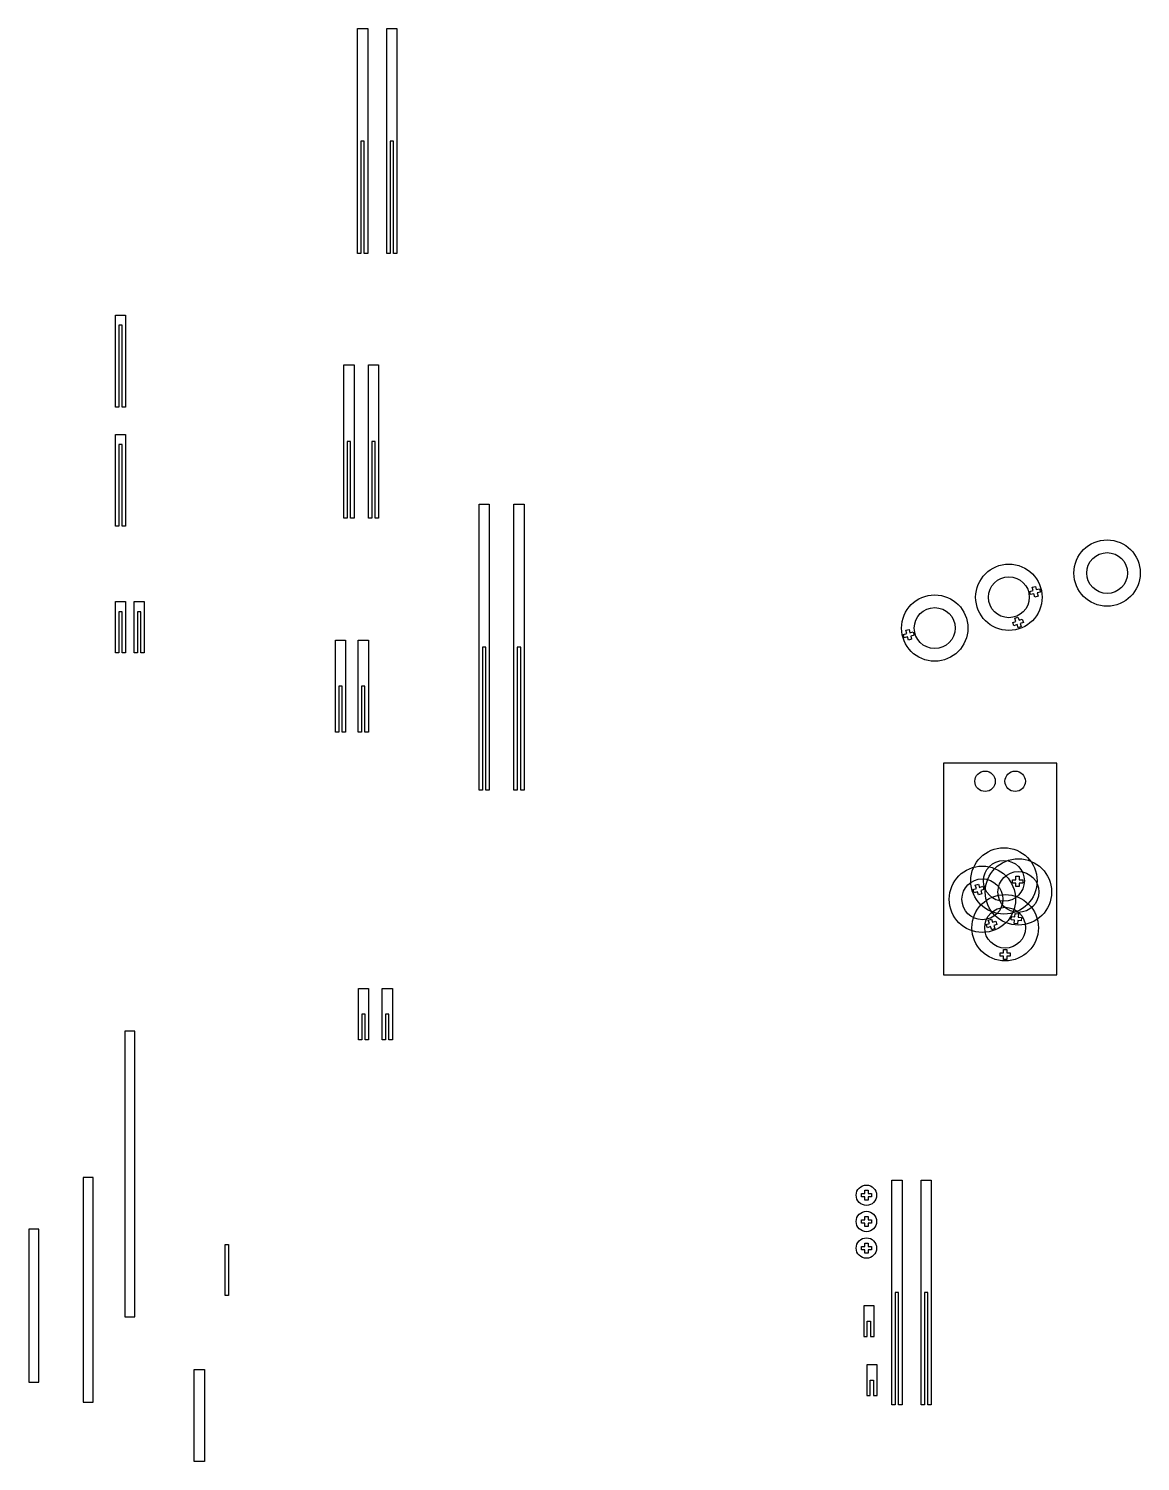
# Model space of a CAD drawing. Header units: centimetres. Extents: x -123 to 1233, y -758 to 1627.
# Drawn here: x 145 to 1233, y 224 to 1627 of the extents above; entities that cross this region are included whole.
import ezdxf

# ---------------------------------------------------------------- set-up
doc = ezdxf.new("R2010")
doc.units = ezdxf.units.CM

msp = doc.modelspace()

# ---------------------------------------------------------------- linework, layer by layer
for p, q in [((466.878, 1406.897), (466.878, 1626.897)), ((466.878, 1626.897), (476.778, 1626.897)), ((476.778, 1626.897), (476.778, 1406.897)), ((495.454, 1406.897), (495.454, 1626.897)), ((495.454, 1626.897), (505.354, 1626.897)), ((505.354, 1626.897), (505.354, 1406.897)), ((473.478, 1516.897), (470.178, 1516.897)), ((470.178, 1516.897), (470.178, 1406.897)), ((473.478, 1406.897), (473.478, 1516.897)), ((502.054, 1516.897), (498.754, 1516.897)), ((498.754, 1516.897), (498.754, 1406.897)), ((502.054, 1406.897), (502.054, 1516.897)), ((470.178, 1406.897), (466.878, 1406.897)), ((476.778, 1406.897), (473.478, 1406.897)), ((498.754, 1406.897), (495.454, 1406.897)), ((505.354, 1406.897), (502.054, 1406.897)), ((229.979, 1256.438), (229.979, 1346.438)), ((229.979, 1346.438), (239.879, 1346.438)), ((236.579, 1336.438), (233.279, 1336.438)), ((233.279, 1336.438), (233.279, 1256.438)), ((236.579, 1256.438), (236.579, 1336.438)), ((239.879, 1346.438), (239.879, 1256.438)), ((453.483, 1147.716), (453.483, 1297.716)), ((453.483, 1297.716), (463.383, 1297.716)), ((463.383, 1297.716), (463.383, 1147.716)), ((477.594, 1147.716), (477.594, 1297.716)), ((477.594, 1297.716), (487.494, 1297.716)), ((487.494, 1297.716), (487.494, 1147.716)), ((233.279, 1256.438), (229.979, 1256.438)), ((239.879, 1256.438), (236.579, 1256.438)), ((229.979, 1139.66), (229.979, 1229.66)), ((229.979, 1229.66), (239.879, 1229.66)), ((239.879, 1229.66), (239.879, 1139.66)), ((460.083, 1222.716), (456.783, 1222.716)), ((456.783, 1222.716), (456.783, 1147.716)), ((460.083, 1147.716), (460.083, 1222.716)), ((484.194, 1222.716), (480.894, 1222.716)), ((480.894, 1222.716), (480.894, 1147.716)), ((484.194, 1147.716), (484.194, 1222.716)), ((236.579, 1219.66), (233.279, 1219.66)), ((233.279, 1219.66), (233.279, 1139.66)), ((236.579, 1139.66), (236.579, 1219.66)), ((585.87, 881.239), (585.87, 1161.239)), ((585.87, 1161.239), (595.77, 1161.239)), ((595.77, 1161.239), (595.77, 881.239)), ((619.876, 881.239), (619.876, 1161.239)), ((619.876, 1161.239), (629.776, 1161.239)), ((629.776, 1161.239), (629.776, 881.239)), ((233.279, 1139.66), (229.979, 1139.66)), ((239.879, 1139.66), (236.579, 1139.66)), ((456.783, 1147.716), (453.483, 1147.716)), ((463.383, 1147.716), (460.083, 1147.716)), ((480.894, 1147.716), (477.594, 1147.716)), ((487.494, 1147.716), (484.194, 1147.716)), ((1127.054, 1079.987), (1130.249, 1080.815)), ((1130.249, 1080.815), (1131.077, 1077.621)), ((1124.688, 1075.964), (1127.883, 1076.792)), ((1125.517, 1072.77), (1124.688, 1075.964)), ((1128.711, 1073.598), (1125.517, 1072.77)), ((1127.883, 1076.792), (1127.054, 1079.987)), ((1129.539, 1070.404), (1128.711, 1073.598)), ((1132.734, 1071.232), (1129.539, 1070.404)), ((1131.077, 1077.621), (1134.271, 1078.449)), ((1135.1, 1075.255), (1131.905, 1074.426)), ((1131.905, 1074.426), (1132.734, 1071.232)), ((1134.271, 1078.449), (1135.1, 1075.255)), ((229.866, 1065.875), (239.766, 1065.875)), ((229.866, 1015.875), (229.866, 1065.875)), ((236.466, 1055.875), (233.166, 1055.875)), ((233.166, 1055.875), (233.166, 1015.875)), ((236.466, 1015.875), (236.466, 1055.875)), ((239.766, 1065.875), (239.766, 1015.875)), ((248.236, 1065.875), (258.136, 1065.875)), ((248.236, 1015.875), (248.236, 1065.875)), ((254.836, 1055.875), (251.536, 1055.875)), ((251.536, 1055.875), (251.536, 1015.875)), ((254.836, 1015.875), (254.836, 1055.875)), ((258.136, 1065.875), (258.136, 1015.875)), ((1003.418, 1037.787), (1006.612, 1038.615)), ((1006.612, 1038.615), (1007.44, 1035.42)), ((445.106, 938.039), (445.106, 1028.039)), ((445.106, 1028.039), (455.006, 1028.039)), ((455.006, 1028.039), (455.006, 938.039)), ((467.512, 938.039), (467.512, 1028.039)), ((467.512, 1028.039), (477.412, 1028.039)), ((477.412, 1028.039), (477.412, 938.039)), ((1001.052, 1033.764), (1004.246, 1034.592)), ((1001.88, 1030.569), (1001.052, 1033.764)), ((1005.074, 1031.398), (1001.88, 1030.569)), ((1004.246, 1034.592), (1003.418, 1037.787)), ((1005.902, 1028.203), (1005.074, 1031.398)), ((1009.097, 1029.032), (1005.902, 1028.203)), ((1007.44, 1035.42), (1010.635, 1036.249)), ((1011.463, 1033.054), (1008.269, 1032.226)), ((1008.269, 1032.226), (1009.097, 1029.032)), ((1010.635, 1036.249), (1011.463, 1033.054)), ((233.166, 1015.875), (229.866, 1015.875)), ((239.766, 1015.875), (236.466, 1015.875)), ((251.536, 1015.875), (248.236, 1015.875)), ((258.136, 1015.875), (254.836, 1015.875)), ((592.47, 1021.239), (589.17, 1021.239)), ((589.17, 1021.239), (589.17, 881.239)), ((592.47, 881.239), (592.47, 1021.239)), ((626.476, 1021.239), (623.176, 1021.239)), ((623.176, 1021.239), (623.176, 881.239)), ((626.476, 881.239), (626.476, 1021.239)), ((451.706, 983.039), (448.406, 983.039)), ((448.406, 983.039), (448.406, 938.039)), ((451.706, 938.039), (451.706, 983.039)), ((474.112, 983.039), (470.812, 983.039)), ((470.812, 983.039), (470.812, 938.039)), ((474.112, 938.039), (474.112, 983.039)), ((448.406, 938.039), (445.106, 938.039)), ((455.006, 938.039), (451.706, 938.039)), ((470.812, 938.039), (467.512, 938.039)), ((477.412, 938.039), (474.112, 938.039)), ((589.17, 881.239), (585.87, 881.239)), ((595.77, 881.239), (592.47, 881.239)), ((623.176, 881.239), (619.876, 881.239)), ((629.776, 881.239), (626.476, 881.239)), ((1071.406, 788.144), (1074.529, 789.212)), ((1071.406, 788.144, 220), (1074.529, 789.212, 220)), ((1072.474, 785.021), (1071.406, 788.144)), ((1072.474, 785.021, 220), (1071.406, 788.144, 220)), ((1074.529, 789.212), (1075.597, 786.089)), ((1074.529, 789.212, 220), (1075.597, 786.089, 220)), ((1075.597, 786.089), (1078.719, 787.157)), ((1075.597, 786.089, 220), (1078.719, 787.157, 220)), ((1078.719, 787.157), (1079.787, 784.034)), ((1078.719, 787.157, 220), (1079.787, 784.034, 220)), ((1107.834, 790.338), (1107.834, 793.638)), ((1107.834, 793.638), (1111.134, 793.638)), ((1111.134, 790.338), (1107.834, 790.338)), ((1111.134, 793.638), (1111.134, 796.938)), ((1111.134, 796.938), (1114.434, 796.938)), ((1111.134, 787.038), (1111.134, 790.338)), ((1114.434, 787.038), (1111.134, 787.038)), ((1114.434, 796.938), (1114.434, 793.638)), ((1114.434, 793.638), (1117.734, 793.638)), ((1117.734, 790.338), (1114.434, 790.338)), ((1114.434, 790.338), (1114.434, 787.038)), ((1117.734, 793.638), (1117.734, 790.338)), ((1069.352, 783.954), (1072.474, 785.021)), ((1069.352, 783.954, 220), (1072.474, 785.021, 220)), ((1070.419, 780.831), (1069.352, 783.954)), ((1070.419, 780.831, 220), (1069.352, 783.954, 220)), ((1073.542, 781.899), (1070.419, 780.831)), ((1073.542, 781.899, 220), (1070.419, 780.831, 220)), ((1074.61, 778.776), (1073.542, 781.899)), ((1074.61, 778.776, 220), (1073.542, 781.899, 220)), ((1077.732, 779.844), (1074.61, 778.776)), ((1077.732, 779.844, 220), (1074.61, 778.776, 220)), ((1079.787, 784.034), (1076.664, 782.967)), ((1079.787, 784.034, 220), (1076.664, 782.967, 220)), ((1076.664, 782.967), (1077.732, 779.844)), ((1076.664, 782.967, 220), (1077.732, 779.844, 220)), ((1110.031, 757.239), (1110.283, 760.529)), ((1110.031, 757.239, 90), (1110.283, 760.529, 90)), ((1110.283, 760.529), (1113.574, 760.277)), ((1110.283, 760.529, 90), (1113.574, 760.277, 90)), ((1113.574, 760.277), (1113.321, 756.987)), ((1113.574, 760.277, 90), (1113.321, 756.987, 90)), ((1082.049, 749.644), (1085.152, 750.769)), ((1082.049, 749.644, 150), (1085.152, 750.769, 150)), ((1083.174, 746.542), (1082.049, 749.644)), ((1083.174, 746.542, 150), (1082.049, 749.644, 150)), ((1086.277, 747.667), (1083.174, 746.542)), ((1086.277, 747.667, 150), (1083.174, 746.542, 150)), ((1084.027, 753.872), (1087.129, 754.996)), ((1084.027, 753.872, 150), (1087.129, 754.996, 150)), ((1085.152, 750.769), (1084.027, 753.872)), ((1085.152, 750.769, 150), (1084.027, 753.872, 150)), ((1087.401, 744.564), (1086.277, 747.667)), ((1087.401, 744.564, 150), (1086.277, 747.667, 150)), ((1087.129, 754.996), (1088.254, 751.894)), ((1087.129, 754.996, 150), (1088.254, 751.894, 150)), ((1090.504, 745.689), (1087.401, 744.564)), ((1090.504, 745.689, 150), (1087.401, 744.564, 150)), ((1088.254, 751.894), (1091.357, 753.019)), ((1088.254, 751.894, 150), (1091.357, 753.019, 150)), ((1092.481, 749.917), (1089.379, 748.792)), ((1092.481, 749.917, 150), (1089.379, 748.792, 150)), ((1089.379, 748.792), (1090.504, 745.689)), ((1089.379, 748.792, 150), (1090.504, 745.689, 150)), ((1091.357, 753.019), (1092.481, 749.917)), ((1091.357, 753.019, 150), (1092.481, 749.917, 150)), ((1106.488, 754.201), (1106.741, 757.492)), ((1106.488, 754.201, 90), (1106.741, 757.492, 90)), ((1109.778, 753.949), (1106.488, 754.201)), ((1109.778, 753.949, 90), (1106.488, 754.201, 90)), ((1106.741, 757.492), (1110.031, 757.239)), ((1106.741, 757.492, 90), (1110.031, 757.239, 90)), ((1109.526, 750.658), (1109.778, 753.949)), ((1109.526, 750.658, 90), (1109.778, 753.949, 90)), ((1112.816, 750.406), (1109.526, 750.658)), ((1112.816, 750.406, 90), (1109.526, 750.658, 90)), ((1113.069, 753.696), (1112.816, 750.406)), ((1113.069, 753.696, 90), (1112.816, 750.406, 90)), ((1116.359, 753.444), (1113.069, 753.696)), ((1116.359, 753.444, 90), (1113.069, 753.696, 90)), ((1113.321, 756.987), (1116.611, 756.734)), ((1113.321, 756.987, 90), (1116.611, 756.734, 90)), ((1116.611, 756.734), (1116.359, 753.444)), ((1116.611, 756.734, 90), (1116.359, 753.444, 90)), ((1095.626, 718.702), (1095.626, 722.002)), ((1095.626, 722.002), (1098.926, 722.002)), ((1095.626, 718.702, 50), (1095.626, 722.002, 50)), ((1095.626, 722.002, 50), (1098.926, 722.002, 50)), ((1098.926, 718.702), (1095.626, 718.702)), ((1098.926, 718.702, 50), (1095.626, 718.702, 50)), ((1098.926, 722.002), (1098.926, 725.302)), ((1098.926, 725.302), (1102.226, 725.302)), ((1098.926, 722.002, 50), (1098.926, 725.302, 50)), ((1098.926, 725.302, 50), (1102.226, 725.302, 50)), ((1098.926, 715.402), (1098.926, 718.702)), ((1098.926, 715.402, 50), (1098.926, 718.702, 50)), ((1102.226, 725.302), (1102.226, 722.002)), ((1102.226, 725.302, 50), (1102.226, 722.002, 50)), ((1102.226, 722.002), (1105.526, 722.002)), ((1102.226, 722.002, 50), (1105.526, 722.002, 50)), ((1105.526, 718.702), (1102.226, 718.702)), ((1102.226, 718.702), (1102.226, 715.402)), ((1105.526, 718.702, 50), (1102.226, 718.702, 50)), ((1102.226, 718.702, 50), (1102.226, 715.402, 50)), ((1105.526, 722.002), (1105.526, 718.702)), ((1105.526, 722.002, 50), (1105.526, 718.702, 50)), ((1102.226, 715.402), (1098.926, 715.402)), ((1102.226, 715.402, 50), (1098.926, 715.402, 50)), ((467.636, 636.947), (467.636, 686.947)), ((467.636, 686.947), (477.536, 686.947)), ((477.536, 686.947), (477.536, 636.947)), ((490.989, 636.947), (490.989, 686.947)), ((490.989, 686.947), (500.889, 686.947)), ((500.889, 686.947), (500.889, 636.947)), ((474.236, 661.947), (470.936, 661.947)), ((470.936, 661.947), (470.936, 636.947)), ((474.236, 636.947), (474.236, 661.947)), ((497.589, 661.947), (494.289, 661.947)), ((494.289, 661.947), (494.289, 636.947)), ((497.589, 636.947), (497.589, 661.947)), ((248.849, 645.467), (238.949, 645.467)), ((238.949, 645.467), (238.949, 365.467)), ((248.849, 365.467), (248.849, 645.467)), ((470.936, 636.947), (467.636, 636.947)), ((477.536, 636.947), (474.236, 636.947)), ((494.289, 636.947), (490.989, 636.947)), ((500.889, 636.947), (497.589, 636.947)), ((208.077, 502.084), (198.177, 502.084)), ((198.177, 502.084), (198.177, 282.084)), ((208.077, 282.084), (208.077, 502.084)), ((989.763, 279.458), (989.763, 499.458)), ((989.763, 499.458), (999.663, 499.458)), ((999.663, 499.458), (999.663, 279.458)), ((1018.34, 279.458), (1018.34, 499.458)), ((1018.34, 499.458), (1028.24, 499.458)), ((1028.24, 499.458), (1028.24, 279.458)), ((154.896, 451.599), (144.996, 451.599)), ((144.996, 451.599), (144.996, 301.599)), ((154.896, 301.599), (154.896, 451.599)), ((337.248, 386.379), (337.248, 436.379)), ((337.248, 436.379), (340.548, 436.379)), ((340.548, 436.379), (340.548, 386.379)), ((340.548, 386.379), (337.248, 386.379)), ((996.363, 389.458), (993.063, 389.458)), ((993.063, 389.458), (993.063, 279.458)), ((996.363, 279.458), (996.363, 389.458)), ((1024.94, 389.458), (1021.64, 389.458)), ((1021.64, 389.458), (1021.64, 279.458)), ((1024.94, 279.458), (1024.94, 389.458)), ((238.949, 365.467), (248.849, 365.467)), ((972.263, 376.362), (962.363, 376.362)), ((962.363, 376.362), (962.363, 346.362)), ((972.263, 346.362), (972.263, 376.362)), ((965.663, 346.362), (965.663, 361.362)), ((965.663, 361.362), (968.963, 361.362)), ((968.963, 361.362), (968.963, 346.362)), ((962.363, 346.362), (965.663, 346.362)), ((968.963, 346.362), (972.263, 346.362)), ((307.048, 224.129), (307.048, 314.129)), ((307.048, 314.129), (316.948, 314.129)), ((316.948, 314.129), (316.948, 224.129)), ((975.196, 318.73), (965.296, 318.73)), ((965.296, 318.73), (965.296, 288.73)), ((975.196, 288.73), (975.196, 318.73)), ((144.996, 301.599), (154.896, 301.599)), ((968.596, 288.73), (968.596, 303.73)), ((968.596, 303.73), (971.896, 303.73)), ((971.896, 303.73), (971.896, 288.73)), ((198.177, 282.084), (208.077, 282.084)), ((965.296, 288.73), (968.596, 288.73)), ((971.896, 288.73), (975.196, 288.73)), ((993.063, 279.458), (989.763, 279.458)), ((999.663, 279.458), (996.363, 279.458)), ((1021.64, 279.458), (1018.34, 279.458)), ((1028.24, 279.458), (1024.94, 279.458)), ((316.948, 224.129), (307.048, 224.129))]:
    msp.add_line(p, q)
at = {"color": 141, "true_color": 0xadddf7}
for p, q in [((1127.054, 1079.987, 150), (1130.249, 1080.815, 150)), ((1130.249, 1080.815, 150), (1131.077, 1077.621, 150)), ((1124.688, 1075.964, 150), (1127.883, 1076.792, 150)), ((1125.517, 1072.77, 150), (1124.688, 1075.964, 150)), ((1128.711, 1073.598, 150), (1125.517, 1072.77, 150)), ((1127.883, 1076.792, 150), (1127.054, 1079.987, 150)), ((1129.539, 1070.404, 150), (1128.711, 1073.598, 150)), ((1132.734, 1071.232, 150), (1129.539, 1070.404, 150)), ((1131.077, 1077.621, 150), (1134.271, 1078.449, 150)), ((1135.1, 1075.255, 150), (1131.905, 1074.426, 150)), ((1131.905, 1074.426, 150), (1132.734, 1071.232, 150)), ((1134.271, 1078.449, 150), (1135.1, 1075.255, 150)), ((1107.962, 1045.344, 150), (1111.064, 1046.469, 150)), ((1109.087, 1042.241, 150), (1107.962, 1045.344, 150)), ((1112.189, 1043.366, 150), (1109.087, 1042.241, 150)), ((1109.94, 1049.571, 150), (1113.042, 1050.696, 150)), ((1111.064, 1046.469, 150), (1109.94, 1049.571, 150)), ((1113.314, 1040.264, 150), (1112.189, 1043.366, 150)), ((1113.042, 1050.696, 150), (1114.167, 1047.593, 150)), ((1116.416, 1041.389, 150), (1113.314, 1040.264, 150)), ((1114.167, 1047.593, 150), (1117.269, 1048.718, 150)), ((1118.394, 1045.616, 150), (1115.292, 1044.491, 150)), ((1115.292, 1044.491, 150), (1116.416, 1041.389, 150)), ((1117.269, 1048.718, 150), (1118.394, 1045.616, 150)), ((959.864, 483.04), (959.864, 486.34)), ((959.864, 486.34), (963.164, 486.34)), ((963.164, 483.04), (959.864, 483.04)), ((963.164, 486.34), (963.164, 489.64)), ((963.164, 489.64), (966.464, 489.64)), ((963.164, 479.74), (963.164, 483.04)), ((966.464, 479.74), (963.164, 479.74)), ((966.464, 489.64), (966.464, 486.34)), ((966.464, 486.34), (969.764, 486.34)), ((969.764, 483.04), (966.464, 483.04)), ((966.464, 483.04), (966.464, 479.74)), ((969.764, 486.34), (969.764, 483.04)), ((963.164, 460.631), (963.164, 463.931)), ((963.164, 463.931), (966.464, 463.931)), ((966.464, 463.931), (966.464, 460.631)), ((959.864, 457.331), (959.864, 460.631)), ((959.864, 460.631), (963.164, 460.631)), ((963.164, 457.331), (959.864, 457.331)), ((963.164, 454.031), (963.164, 457.331)), ((966.464, 454.031), (963.164, 454.031)), ((966.464, 460.631), (969.764, 460.631)), ((969.764, 457.331), (966.464, 457.331)), ((966.464, 457.331), (966.464, 454.031)), ((969.764, 460.631), (969.764, 457.331)), ((963.164, 434.597), (963.164, 437.897)), ((963.164, 437.897), (966.464, 437.897)), ((966.464, 437.897), (966.464, 434.597)), ((959.864, 431.297), (959.864, 434.597)), ((959.864, 434.597), (963.164, 434.597)), ((963.164, 431.297), (959.864, 431.297)), ((963.164, 427.997), (963.164, 431.297)), ((966.464, 427.997), (963.164, 427.997)), ((966.464, 434.597), (969.764, 434.597)), ((969.764, 431.297), (966.464, 431.297)), ((966.464, 431.297), (966.464, 427.997)), ((969.764, 434.597), (969.764, 431.297))]:
    msp.add_line(p, q, dxfattribs=at)
msp.add_lwpolyline([(1040.309, 907.603), (1040.309, 700.517), (1151.041, 700.517), (1151.041, 907.603)], close=True)
for centre, radius in [((1200.376, 1093.885), 32.5), ((1200.376, 1093.885), 20), ((1104.23, 1070.158, 150), 32.5), ((1031.667, 1039.998), 32.5), ((1031.667, 1039.998), 20), ((1080.935, 889.955), 10), ((1110.415, 889.955), 10), ((1099.407, 792.487, 220), 32.5), ((1113.558, 781.641, 90), 32.5), ((1078.318, 774.458, 150), 32.5), ((1099.407, 792.487, 220), 20), ((1113.558, 781.641, 90), 20), ((1078.318, 774.458, 150), 20), ((1100.576, 746.602, 50), 32.5), ((1100.576, 746.602, 50), 20), ((964.814, 484.69), 10), ((964.814, 458.981), 10), ((964.814, 432.947), 10)]:
    msp.add_circle(centre, radius)
msp.add_circle((1104.23, 1070.158, 150), 20, dxfattribs=at)

doc.saveas('drawing.dxf')
